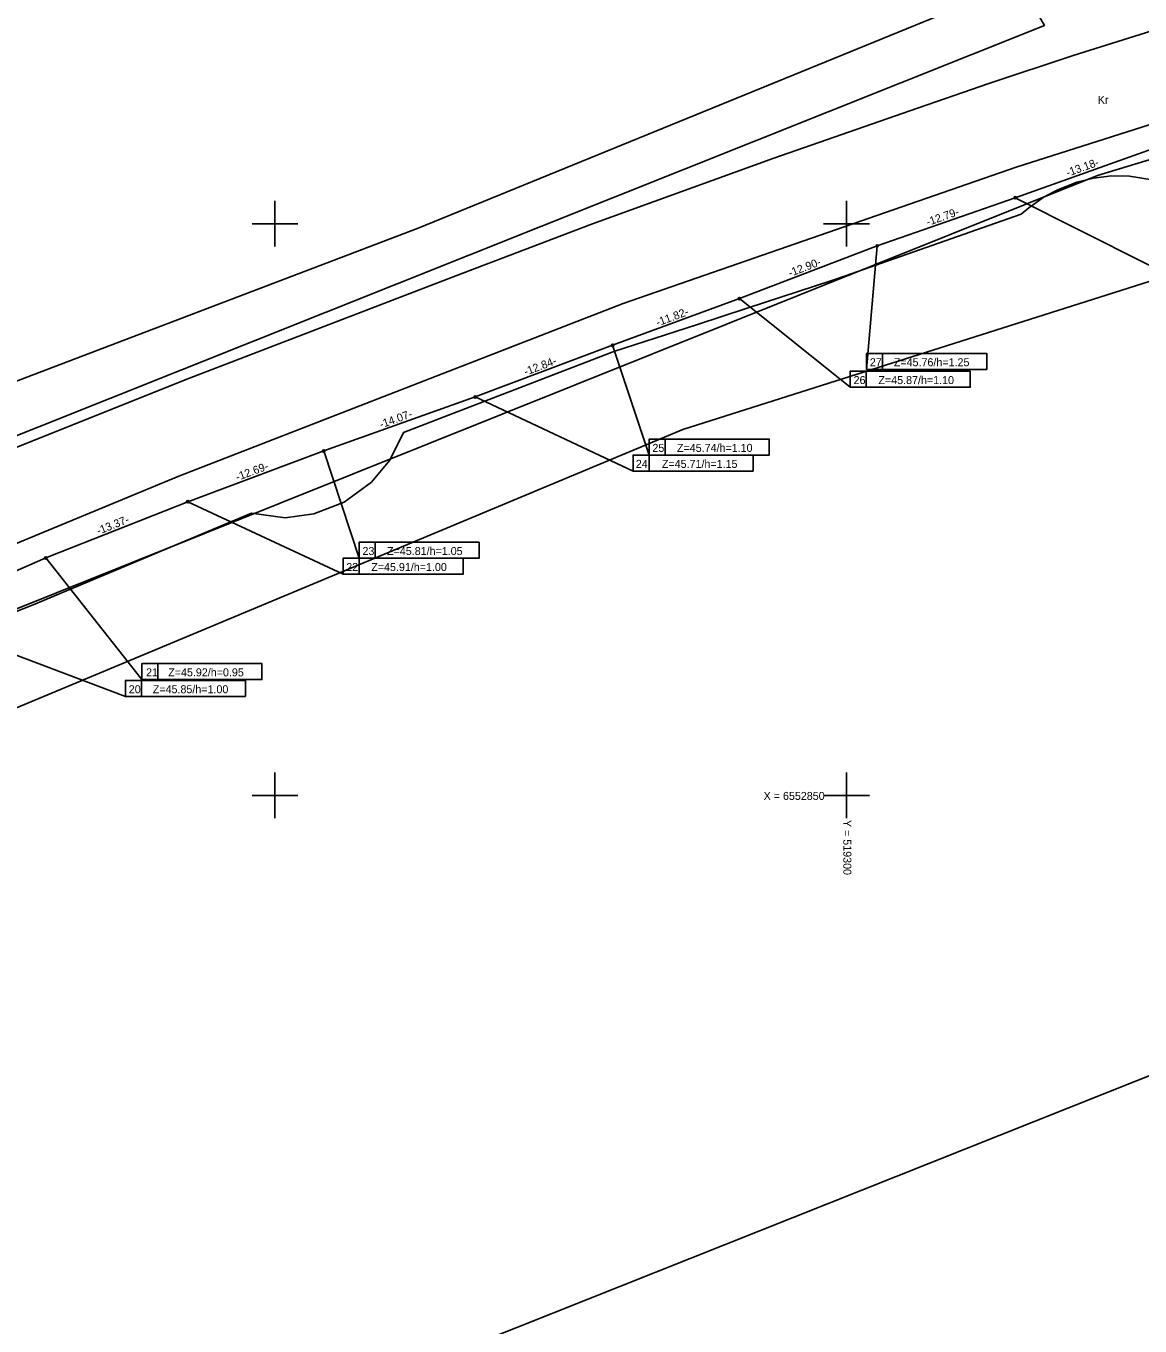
# Model space of a CAD drawing. Extents: x 518883 to 519628, y 6552240 to 6553378.
# Drawn here: x 519228.2 to 519325.7, y 6552803.6 to 6552917.3 of the extents above; entities that cross this region are included whole.
import ezdxf

# ---------------------------------------------------------------- set-up
doc = ezdxf.new("R2010")
doc.units = 0
for name, color, linetype in [('-TARA', 7, 'Continuous'), ('Hoonedet', 7, 'Continuous'), ('KORGUS', 7, 'Continuous'), ('MOOTPIIR', 7, 'Continuous'), ('MPKAABEL', 7, 'Continuous'), ('Prosystem_elekter', 7, 'Continuous'), ('Prosystem_kiri', 7, 'Continuous'), ('VKAEV', 7, 'Continuous'), ('VORK', 7, 'Continuous'), ('VORMISTUS', 7, 'Continuous')]:
    doc.layers.add(name, color=color, linetype=linetype)

msp = doc.modelspace()

# ---------------------------------------------------------------- linework, layer by layer
at = {"layer": '-TARA'}
for points in [[(519327.18, 6552917.02), (519319.81, 6552914.71), (519312.44, 6552912.27), (519305.53, 6552909.87), (519293.63, 6552905.74), (519277.77, 6552899.98), (519265.82, 6552895.44), (519242.16, 6552886.33), (519224.13, 6552879.13), (519206.45, 6552871.68), (519189.84, 6552864.62), (519155.52, 6552850.22), (519137.79, 6552842.66)], [(519058.52, 6552792.4), (519056.72, 6552793.84), (519054.82, 6552796.7), (519054.43, 6552797.78), (519054.48, 6552799.36), (519055.32, 6552800.94), (519056.62, 6552801.92), (519059.7, 6552803.2), (519065.04, 6552805.38), (519070.98, 6552807.03), (519087.51, 6552813.64), (519107.88, 6552821.72), (519125.7, 6552828.6), (519141.32, 6552835.43), (519176.34, 6552850.59), (519209.76, 6552864.74), (519241.59, 6552877.91), (519280.46, 6552893.03), (519314.84, 6552904.95), (519347.08, 6552915.2), (519350.26, 6552915.52), (519352.1, 6552914.17), (519353.43, 6552912.35), (519355.14, 6552907.61)]]:
    msp.add_lwpolyline(points, dxfattribs=at)
at = {"layer": 'Hoonedet'}
msp.add_lwpolyline([(519133.06, 6552829.87), (519145.27, 6552834.77), (519156.88, 6552839.68), (519169.31, 6552844.83), (519181.09, 6552849.54), (519194.19, 6552855.12), (519206.45, 6552860.51), (519218.33, 6552865.68), (519229.95, 6552870.76), (519242.38, 6552875.68), (519254.27, 6552880.12), (519267.52, 6552884.85), (519279.54, 6552889.37), (519290.63, 6552893.45), (519302.68, 6552898.06), (519314.75, 6552902.27), (519327.17, 6552906.7)], dxfattribs=at)
at = {"layer": 'KORGUS'}
for centre in [(519314.75, 6552902.27), (519302.68, 6552898.06), (519290.63, 6552893.45), (519279.54, 6552889.37), (519267.52, 6552884.85), (519254.27, 6552880.12), (519242.38, 6552875.68), (519229.95, 6552870.76)]:
    msp.add_circle(centre, 0.1, dxfattribs=at)
at = {"layer": 'MOOTPIIR'}
for points in [[(519101.86, 6552805.18), (519217.82, 6552853.65), (519285.68, 6552882.01), (519351.38, 6552902.83), (519385.13, 6552912.53), (519453.88, 6552920.43), (519486.55, 6552920.43), (519507.2, 6552927.61), (519492.66, 6552947.53), (519473.99, 6552979.67), (519455.05, 6553005.43), (519439.97, 6553030.65), (519426.06, 6553057.67), (519414.3, 6553088.54)], [(519399.49, 6553087.02), (519410.98, 6553060.09), (519442.21, 6552997.62), (519465.01, 6552969.43), (519471.65, 6552956.51), (519467.17, 6552947), (519421.03, 6552944.3), (519338.1, 6552930.48), (519262.52, 6552899.6), (519133.81, 6552850.6)]]:
    msp.add_lwpolyline(points, dxfattribs=at)
at = {"layer": 'MPKAABEL'}
for points in [[(519314.75, 6552902.27), (519331.93, 6552893.64), (519342.43, 6552893.64), (519342.43, 6552895.04), (519331.93, 6552895.04), (519331.93, 6552893.64)], [(519302.68, 6552898.06), (519301.76, 6552887.25), (519312.26, 6552887.25), (519312.26, 6552888.65), (519301.76, 6552888.65), (519301.76, 6552887.25)], [(519290.63, 6552893.45), (519300.32, 6552885.69), (519310.82, 6552885.69), (519310.82, 6552887.09), (519300.32, 6552887.09), (519300.32, 6552885.69)], [(519279.54, 6552889.37), (519282.74, 6552879.76), (519293.24, 6552879.76), (519293.24, 6552881.16), (519282.74, 6552881.16), (519282.74, 6552879.76)], [(519303.16, 6552887.25), (519303.16, 6552888.65)], [(519301.72, 6552885.69), (519301.72, 6552887.09)], [(519267.52, 6552884.85), (519281.33, 6552878.36), (519291.83, 6552878.36), (519291.83, 6552879.76), (519281.33, 6552879.76), (519281.33, 6552878.36)], [(519284.14, 6552879.76), (519284.14, 6552881.16)], [(519254.27, 6552880.12), (519257.36, 6552870.74), (519267.86, 6552870.74), (519267.86, 6552872.14), (519257.36, 6552872.14), (519257.36, 6552870.74)], [(519282.73, 6552878.36), (519282.73, 6552879.76)], [(519242.38, 6552875.68), (519255.96, 6552869.34), (519266.46, 6552869.34), (519266.46, 6552870.74), (519255.96, 6552870.74), (519255.96, 6552869.34)], [(519258.76, 6552870.74), (519258.76, 6552872.14)], [(519229.95, 6552870.76), (519238.36, 6552860.13), (519248.86, 6552860.13), (519248.86, 6552861.53), (519238.36, 6552861.53), (519238.36, 6552860.13)], [(519257.36, 6552869.34), (519257.36, 6552870.74)], [(519218.33, 6552865.68), (519236.92, 6552858.65), (519247.42, 6552858.65), (519247.42, 6552860.05), (519236.92, 6552860.05), (519236.92, 6552858.65)], [(519239.76, 6552860.13), (519239.76, 6552861.53)], [(519238.32, 6552858.65), (519238.32, 6552860.05)]]:
    msp.add_lwpolyline(points, dxfattribs=at)
at = {"layer": 'Prosystem_elekter'}
for points in [[(519077.75, 6553329.9), (518882.66, 6553130.3), (519002.63, 6552898.48), (519070.13, 6552938.67), (519122.44, 6552839.59), (519317.31, 6552917.34)], [(519580.75, 6552956.01), (519546.42, 6552940.43), (519498.46, 6552929.22), (519419.62, 6552927.98), (519390.61, 6552923.19), (519362.02, 6552916.15), (519431.74, 6552868.04), (519457.7, 6552825.41), (519414.94, 6552799.44), (519387.95, 6552841.37), (519348.29, 6552912.2), (519321.96, 6552904.21), (519055.22, 6552797.31), (519057.22, 6552795.09), (519123.32, 6552724.41), (519425.8, 6552782.54), (519628.38, 6552817.76), (519601.28, 6552893.76)]]:
    msp.add_lwpolyline(points, close=True, dxfattribs=at)
at = {"layer": 'Prosystem_kiri'}
for points in [[(519286.87, 6552891.15), (519291.31, 6552892.61), (519298.71, 6552895.03), (519299.9, 6552895.44), (519303.05, 6552896.55), (519315.29, 6552900.82), (519315.95, 6552901.39), (519317.3, 6552902.36), (519318.47, 6552902.96), (519320.15, 6552903.64), (519321.59, 6552903.99), (519323.18, 6552904.17), (519324.76, 6552904.14), (519326.73, 6552903.82)], [(519261.24, 6552881.74), (519279.65, 6552888.81), (519286.87, 6552891.15)], [(519247.96, 6552874.69), (519250.89, 6552874.26), (519253.42, 6552874.62), (519256.05, 6552875.63), (519258.44, 6552877.4), (519260.06, 6552879.31), (519261.24, 6552881.74)], [(519086.36, 6552808.09), (519089.48, 6552807.41), (519109.48, 6552816.9), (519127.06, 6552824.12), (519142.7, 6552830.68), (519160.41, 6552837.8), (519178.77, 6552844.82), (519195.39, 6552851.85), (519212.55, 6552859.59), (519214.57, 6552861.07), (519228.85, 6552866.66), (519247.96, 6552874.69), (519247.96, 6552874.69), (519247.96, 6552874.69)]]:
    msp.add_lwpolyline(points, dxfattribs=at)
at = {"layer": 'VORK'}
for p, q in [((519250, 6552902), (519250, 6552898)), ((519300, 6552902), (519300, 6552898)), ((519248, 6552900), (519252, 6552900)), ((519298, 6552900), (519302, 6552900)), ((519250, 6552852), (519250, 6552848)), ((519300, 6552852), (519300, 6552848)), ((519248, 6552850), (519252, 6552850)), ((519298, 6552850), (519302, 6552850))]:
    msp.add_line(p, q, dxfattribs=at)
at = {"layer": 'VORMISTUS'}
msp.add_lwpolyline([(519000.84, 6552695.87), (518947.77, 6552829.2), (519488.51, 6553044.42), (519541.58, 6552911.09)], close=True, dxfattribs=at)

# ---------------------------------------------------------------- texts
at = {"layer": '-TARA'}
msp.add_text('Kr', height=0.7, dxfattribs=at).set_placement((519321.98, 6552910.48))
at = {"layer": 'MPKAABEL'}
for s, p in [('27', (519302.04, 6552887.53)), ('Z=45.76/h=1.25', (519304.14, 6552887.53)), ('26', (519300.62, 6552885.97)), ('Z=45.87/h=1.10', (519302.79, 6552885.97)), ('25', (519283.02, 6552880.04)), ('Z=45.74/h=1.10', (519285.17, 6552880.04)), ('24', (519281.57, 6552878.64)), ('Z=45.71/h=1.15', (519283.85, 6552878.64)), ('23', (519257.66, 6552871.02)), ('Z=45.81/h=1.05', (519259.81, 6552871.02)), ('22', (519256.24, 6552869.62)), ('Z=45.91/h=1.00', (519258.43, 6552869.62)), ('21', (519238.73, 6552860.41)), ('Z=45.92/h=0.95', (519240.67, 6552860.41)), ('20', (519237.22, 6552858.93)), ('Z=45.85/h=1.00', (519239.32, 6552858.93))]:
    msp.add_text(s, height=0.7, dxfattribs=at).set_placement(p)
at = {"layer": 'VKAEV'}
for s, rotation, p in [('-13.18-', 19.643, (519319.35, 6552904.1)), ('-12.79-', 19.2541, (519307.11, 6552899.79)), ('-12.90-', 20.909, (519295.06, 6552895.33)), ('-11.82-', 20.1918, (519283.48, 6552891.01)), ('-12.84-', 20.6166, (519271.93, 6552886.7)), ('-14.07-', 19.6623, (519259.29, 6552882.09)), ('-12.69-', 20.4409, (519246.72, 6552877.49)), ('-13.37-', 21.5985, (519234.57, 6552872.78))]:
    msp.add_text(s, height=0.7, rotation=rotation, dxfattribs=at).set_placement(p)
at = {"layer": 'VORK'}
msp.add_text('X = 6552850', height=0.7, dxfattribs=at).set_placement((519292.75, 6552849.6))
msp.add_text('Y = 519300 ', height=0.7, rotation=270, dxfattribs=at).set_placement((519299.72, 6552847.85))

doc.saveas('drawing.dxf')
